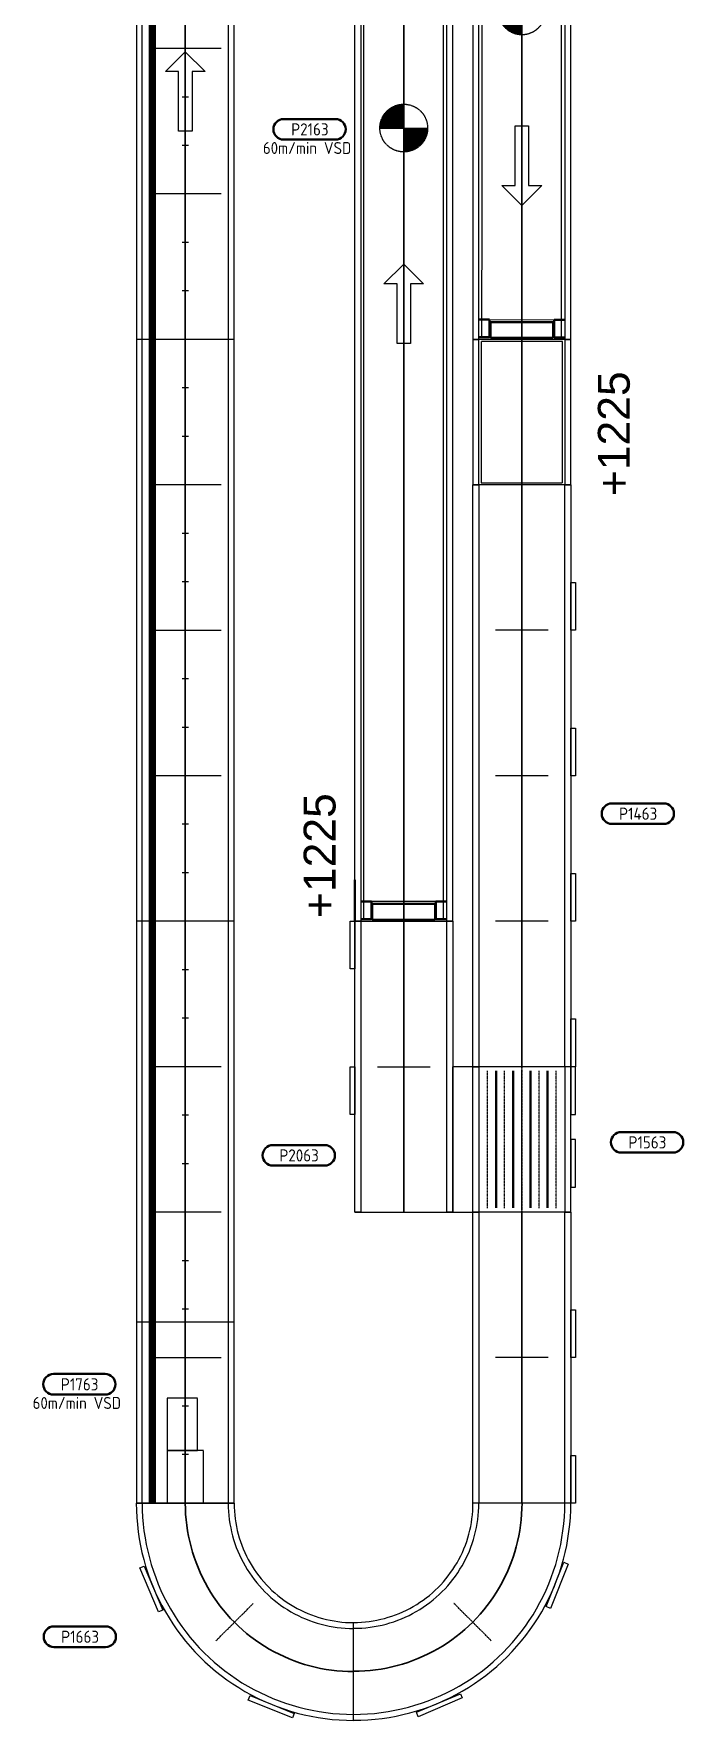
# Model space of a CAD drawing. Header units: millimetres. Extents: x 0 to 461941, y -159644 to 4828.
# Drawn here: x 141386 to 145467, y -55068 to -44466 of the extents above; entities that cross this region are included whole.
import ezdxf
from ezdxf.enums import TextEntityAlignment as Align

# ---------------------------------------------------------------- set-up
doc = ezdxf.new("R2010")
doc.units = ezdxf.units.MM
for name, pattern in [('Xref Conv Decant Empty Tote$0$AM_ISO02W050', [7.5, 6, -1.5]), ('Xref Conv Decant Empty Tote$0$AM_ISO08W050', [18, 12, -1.5, 3, -1.5]), ('Xref Conv Decant Empty Tote$0$CENTER', [7, 4, -1, 1, -1]), ('Xref Conv Decant Empty Tote$0$DASHDOT', [1, 0.5, -0.25, 0, -0.25]), ('Xref Conv Decant Empty Tote$0$DASHED', [0.75, 0.5, -0.25]), ('Xref Conv Decant Empty Tote$0$HIDDEN', [9.525, 6.35, -3.175])]:
    doc.linetypes.add(name, pattern=pattern)
for name, color, linetype, lineweight in [('Xref Conv Decant Empty Tote$0$Cont 2.5', 7, 'Continuous', 50), ('Xref Conv Decant Empty Tote$0$Conveyor Centreline', 2, 'Continuous', 35), ('Xref Conv Decant Empty Tote$0$Conveyor Speeds', 8, 'Xref Conv Decant Empty Tote$0$AM_ISO08W050', 25), ('Xref Conv Decant Empty Tote$0$Hidden', 9, 'Xref Conv Decant Empty Tote$0$AM_ISO02W050', 25), ('Xref Conv Decant Empty Tote$0$Text', 40, 'Continuous', 35)]:
    doc.layers.add(name, color=color, linetype=linetype, lineweight=lineweight)
for name, color, linetype in [('Xref Conv Decant Empty Tote$0$Conv - Empty Tote', 35, 'Continuous'), ('Xref Conv Decant Empty Tote$0$Conveyor Detail', 150, 'Continuous'), ('Xref Conv Decant Empty Tote$0$P_Number2', 4, 'Continuous')]:
    doc.layers.add(name, color=color, linetype=linetype)
doc.styles.add('Xref Conv Decant Empty Tote$0$Arial', font='arial.ttf', dxfattribs={"height": 2.950599})
doc.styles.add('Xref Conv Decant Empty Tote$0$STANDARD', font='ISOCP.SHX')

# ---------------------------------------------------------------- blocks, each defined once
blk = doc.blocks.new('*U173')
for p, q in [((5861, 322), (5861, 317)), ((6095, 322), (5861, 322)), ((5956, 324), (5956, 322)), ((5986, 324), (5956, 324)), ((5986, 324), (5986, 322)), ((6090, 322), (6090, 317)), ((6095, 322), (6095, 317)), ((0, 307), (0, -307)), ((914, 309), (915, -306)), ((1039, -268), (1038, 272)), ((5844, 313), (5845, -293)), ((5844, 313), (5845, -293)), ((5844, 313), (6118, 313)), ((6095, 317), (5861, 317)), ((5862, 313), (5863, -293)), ((6101, 313), (6102, -293)), ((6117, 313), (6118, -292)), ((6118, 313), (6119, -292)), ((6610, 280), (6611, -260)), ((5845, -293), (6119, -292)), ((6096, -298), (5862, -298)), ((5862, -303), (5862, -298)), ((6096, -303), (5862, -303)), ((5957, -306), (5957, -303)), ((5987, -306), (5957, -306)), ((5987, -306), (5987, -303)), ((6090, -303), (6090, -298)), ((6096, -303), (6096, -298))]:
    blk.add_line(p, q)
at = {"lineweight": 50}
for p, q in [((927, 271), (927, 204)), ((1038, 204), (1038, 272)), ((5943, -298), (5943, 317)), ((6612, 213), (6612, 280)), ((6612, 213), (6723, 213)), ((6723, 281), (6723, 213)), ((1023, 199), (923, 199)), ((923, 199), (924, -196)), ((1038, 204), (927, 204)), ((1023, 199), (1024, -196)), ((6627, 208), (6727, 208)), ((6627, 208), (6628, -187)), ((6727, 208), (6728, -187)), ((1024, -196), (924, -196)), ((1039, -201), (928, -201)), ((928, -269), (928, -201)), ((1039, -201), (1039, -268)), ((6613, -192), (6724, -192)), ((6613, -192), (6613, -260)), ((6628, -187), (6728, -187)), ((6724, -259), (6724, -192))]:
    blk.add_line(p, q, dxfattribs=at)
at = {"linetype": 'Xref Conv Decant Empty Tote$0$DASHDOT'}
for p, q in [((5943, 317), (5943, 210)), ((6001, 317), (6001, 210)), ((5943, -298), (5943, 210)), ((6001, -298), (6001, 210))]:
    blk.add_line(p, q, dxfattribs=at)
at = {"linetype": 'Continuous'}
for p, q in [((5943, 317), (5944, 212)), ((6000, 317), (6000, 212)), ((6000, 212), (5944, 212)), ((5944, -298), (5944, -193)), ((6000, -193), (5944, -193)), ((6001, -298), (6000, -193))]:
    blk.add_line(p, q, dxfattribs=at)
at = {"linetype": 'Xref Conv Decant Empty Tote$0$CENTER'}
for p, q in [((5955, 220), (5955, 204)), ((5989, 220), (5989, 204)), ((5955, -201), (5955, -185)), ((5989, -201), (5989, -185))]:
    blk.add_line(p, q, dxfattribs=at)
at = {"linetype": 'Xref Conv Decant Empty Tote$0$HIDDEN'}
for p, q in [((5989, 220), (5955, 220)), ((6001, 204), (5943, 204)), ((6001, -185), (5943, -185)), ((5989, -201), (5955, -201))]:
    blk.add_line(p, q, dxfattribs=at)
at = {"linetype": 'Xref Conv Decant Empty Tote$0$DASHED'}
for p, q in [((5959, 317), (5959, 210)), ((5984, 317), (5984, 210)), ((5960, -298), (5959, 210)), ((5985, -298), (5984, 210))]:
    blk.add_line(p, q, dxfattribs=at)
for points in [[(914, 309), (6745, 318), (6745, 281), (914, 271)], [(0, 307), (914, 309), (914, 271), (0, 270)], [(0, -270), (915, -269), (915, -306), (0, -307)], [(915, -269), (6746, -259), (6746, -297), (915, -306)]]:
    blk.add_lwpolyline(points, close=True)
at = {"layer": 'Xref Conv Decant Empty Tote$0$Conveyor Centreline'}
for points in [[(0, 0), (914, 1)], [(914, 1), (6746, 11)]]:
    blk.add_lwpolyline(points, dxfattribs=at)
at = {"layer": 'Xref Conv Decant Empty Tote$0$Hidden'}
for p, q in [((5971, 358), (5972, 210)), ((932, 251), (6728, 261)), ((5973, -331), (5972, 210)), ((932, -249), (6728, -239))]:
    blk.add_line(p, q, dxfattribs=at)
blk.add_lwpolyline([(13, 255), (901, 256), (902, -254), (14, -255)], close=True, dxfattribs=at)
at = {"layer": 'Xref Conv Decant Empty Tote$0$Hidden', "const_width": 150}
for points in [[(2981, 80, -0.414214), (3056, 5, -0.414213)], [(2981, -70, -0.414214), (2906, 5, -0.414213)]]:
    blk.add_lwpolyline(points, format="xyb", dxfattribs=at)
at = {"layer": 'Xref Conv Decant Empty Tote$0$Hidden'}
for points in [[(2980, 155), (2981, 5)], [(2981, 5), (2831, 4)], [(3131, 5), (2981, 5)], [(2981, 5), (2981, -145)]]:
    blk.add_lwpolyline(points, dxfattribs=at)
blk.add_circle((2981, 5), 150, dxfattribs=at)
blk = doc.blocks.new('*U172')
for p, q in [((1057, 1365), (1057, 750)), ((-307, 0), (307, 0))]:
    blk.add_line(p, q)
for points in [[(374, 1225), (651, 1343), (662, 1315), (386, 1198)], [(-292, 383), (-180, 662), (-152, 650), (-264, 372)]]:
    blk.add_lwpolyline(points, close=True)
for radius, start, end in [(1365, 90, 120), (1328, 90, 120), (1365, 120, 150), (1328, 120, 150), (787, 90, 120), (750, 90, 120), (1365, 150, 180), (1327, 150, 180), (787, 120, 150), (750, 120, 150), (787, 150, 180), (750, 150, 180)]:
    blk.add_arc((1057, 0), radius, start, end)
at = {"layer": 'Xref Conv Decant Empty Tote$0$Conveyor Centreline'}
for radius, start, end in [(1057, 90, 120), (1058, 120, 150), (1058, 150, 180)]:
    blk.add_arc((1057, 0), radius, start, end, dxfattribs=at)
at = {"layer": 'Xref Conv Decant Empty Tote$0$Hidden'}
blk.add_line((192, 865), (427, 630), dxfattribs=at)
blk = doc.blocks.new('*U156')
at = {"linetype": 'Xref Conv Decant Empty Tote$0$CENTER'}
for p, q in [((-216, -25.4), (-216, -889)), ((-108, -25.4), (-108, -889)), ((0, -25.4), (0, -889)), ((108, -25.4), (108, -889)), ((216, -25.4), (216, -889))]:
    blk.add_line(p, q, dxfattribs=at)
for points in [[(-307.5, 0), (-307.5, -914.4), (-270, -914.4), (-270, 0)], [(307.5, 0), (307.5, -914.4), (270, -914.4), (270, 0)], [(307.5, -457.2), (307.5, -157.2), (337.5, -157.2), (337.5, -457.2)], [(307.5, -914.4), (307.5, -614.4), (337.5, -614.4), (337.5, -914.4)]]:
    blk.add_lwpolyline(points, close=True)
at = {"layer": 'Xref Conv Decant Empty Tote$0$Conveyor Centreline', "linetype": 'Xref Conv Decant Empty Tote$0$CENTER'}
blk.add_line((0, 0), (0, -914.4), dxfattribs=at)
at = {"layer": 'Xref Conv Decant Empty Tote$0$Conveyor Detail', "const_width": 15}
for points in [[(-162, -889), (-162, -25.4)], [(-54, -889), (-54, -25.4)], [(54, -889), (54, -25.4)], [(162, -889), (162, -25.4)]]:
    blk.add_lwpolyline(points, dxfattribs=at)
blk = doc.blocks.new('*U174')
for p, q in [((-307.5, 14630.4), (307.5, 14630.4)), ((-307.5, 10972.8), (307.5, 10972.8)), ((-307.5, 7315.2), (307.5, 7315.2)), ((-307.5, 3657.6), (307.5, 3657.6)), ((-307.5, 0), (307.5, 0))]:
    blk.add_line(p, q)
for points in [[(-307.5, 0), (-307.5, 14630.4), (-270, 14630.4), (-270, 0)], [(270, 0), (270, 14630.4), (307.5, 14630.4), (307.5, 0)]]:
    blk.add_lwpolyline(points, close=True)
at = {"layer": 'Xref Conv Decant Empty Tote$0$Conveyor Centreline'}
blk.add_lwpolyline([(0, 0), (0, 14630.4)], dxfattribs=at)
at = {"layer": 'Xref Conv Decant Empty Tote$0$Conveyor Detail', "const_width": 45}
blk.add_lwpolyline([(207.5, 0), (207.5, 14630.4)], dxfattribs=at)
at = {"layer": 'Xref Conv Decant Empty Tote$0$Hidden'}
for p, q in [((-20, 14325.6), (20, 14325.6)), ((-20, 14020.8), (20, 14020.8)), ((-225, 13716), (225, 13716)), ((-20, 13716), (20, 13716)), ((-20, 13411.2), (20, 13411.2)), ((-20, 13106.4), (20, 13106.4)), ((-225, 12801.6), (225, 12801.6)), ((-20, 12801.6), (20, 12801.6)), ((-20, 12496.8), (20, 12496.8)), ((-20, 12192), (20, 12192)), ((-225, 11887.2), (225, 11887.2)), ((-20, 11887.2), (20, 11887.2)), ((-20, 11582.4), (20, 11582.4)), ((-20, 11277.6), (20, 11277.6)), ((-225, 10972.8), (225, 10972.8)), ((-20, 10972.8), (20, 10972.8)), ((-20, 10668), (20, 10668)), ((-20, 10363.2), (20, 10363.2)), ((-225, 10058.4), (225, 10058.4)), ((-20, 10058.4), (20, 10058.4)), ((-20, 9753.6), (20, 9753.6)), ((-20, 9448.8), (20, 9448.8)), ((-225, 9144), (225, 9144)), ((-20, 9144), (20, 9144)), ((-20, 8839.2), (20, 8839.2)), ((-20, 8534.4), (20, 8534.4)), ((-225, 8229.6), (225, 8229.6)), ((-20, 8229.6), (20, 8229.6)), ((-20, 7924.8), (20, 7924.8)), ((-20, 7620), (20, 7620)), ((-225, 7315.2), (225, 7315.2)), ((-20, 7315.2), (20, 7315.2)), ((-20, 7010.4), (20, 7010.4)), ((-20, 6705.6), (20, 6705.6)), ((-225, 6400.8), (225, 6400.8)), ((-20, 6400.8), (20, 6400.8)), ((-20, 6096), (20, 6096)), ((-20, 5791.2), (20, 5791.2)), ((-225, 5486.4), (225, 5486.4)), ((-20, 5486.4), (20, 5486.4)), ((-20, 5181.6), (20, 5181.6)), ((-20, 4876.8), (20, 4876.8)), ((-225, 4572), (225, 4572)), ((-20, 4572), (20, 4572)), ((-20, 4267.2), (20, 4267.2)), ((-20, 3962.4), (20, 3962.4)), ((-225, 3657.6), (225, 3657.6)), ((-20, 3657.6), (20, 3657.6)), ((-20, 3352.8), (20, 3352.8)), ((-20, 3048), (20, 3048)), ((-225, 2743.2), (225, 2743.2)), ((-20, 2743.2), (20, 2743.2)), ((-20, 2438.4), (20, 2438.4)), ((-20, 2133.6), (20, 2133.6)), ((-225, 1828.8), (225, 1828.8)), ((-20, 1828.8), (20, 1828.8)), ((-20, 1524), (20, 1524)), ((-20, 1219.2), (20, 1219.2)), ((-307.5, 1136.7), (307.5, 1136.7)), ((-225, 914.4), (225, 914.4)), ((-20, 914.4), (20, 914.4)), ((-20, 609.6), (20, 609.6)), ((-20, 304.8), (20, 304.8)), ((-225, 0), (225, 0))]:
    blk.add_line(p, q, dxfattribs=at)
for points in [[(-76.2, 330.2), (-76.2, 660.4), (114.3, 660.4), (114.3, 330.2)], [(-114.3, 0), (-114.3, 330.2), (114.3, 330.2), (114.3, 0)]]:
    blk.add_lwpolyline(points, close=True, dxfattribs=at)
blk = doc.blocks.new('*U176')
for p, q in [((0, 307.5), (0, -307.5)), ((3657.6, 307.5), (3657.6, -307.5)), ((3657.6, 307.5), (3657.6, -307.5))]:
    blk.add_line(p, q)
for points in [[(914.4, 307.5), (614.4, 307.5), (614.4, 337.5), (914.4, 337.5)], [(1828.8, 307.5), (1528.8, 307.5), (1528.8, 337.5), (1828.8, 337.5)], [(2743.2, 307.5), (2443.2, 307.5), (2443.2, 337.5), (2743.2, 337.5)], [(3657.6, 307.5), (3357.6, 307.5), (3357.6, 337.5), (3657.6, 337.5)], [(0, 307.5), (3657.6, 307.5), (3657.6, 270), (0, 270)], [(0, -270), (3657.6, -270), (3657.6, -307.5), (0, -307.5)]]:
    blk.add_lwpolyline(points, close=True)
at = {"layer": 'Xref Conv Decant Empty Tote$0$Conveyor Centreline'}
blk.add_lwpolyline([(0, 0), (3657.6, 0)], dxfattribs=at)
at = {"layer": 'Xref Conv Decant Empty Tote$0$Hidden'}
for p, q in [((0, 166), (0, -166)), ((914.4, 166), (914.4, -166)), ((1828.8, 166), (1828.8, -166)), ((2743.2, 166), (2743.2, -166))]:
    blk.add_line(p, q, dxfattribs=at)
blk = doc.blocks.new('*U175')
for p, q in [((0, 307.5), (0, -307.5)), ((1828.8, 307.5), (1828.8, -307.5))]:
    blk.add_line(p, q)
for points in [[(914.4, 307.5), (614.4, 307.5), (614.4, 337.5), (914.4, 337.5)], [(1828.8, 307.5), (1528.8, 307.5), (1528.8, 337.5), (1828.8, 337.5)], [(0, 307.5), (1828.8, 307.5), (1828.8, 270), (0, 270)], [(0, -270), (1828.8, -270), (1828.8, -307.5), (0, -307.5)]]:
    blk.add_lwpolyline(points, close=True)
at = {"layer": 'Xref Conv Decant Empty Tote$0$Conveyor Centreline'}
blk.add_lwpolyline([(0, 0), (1828.8, 0)], dxfattribs=at)
at = {"layer": 'Xref Conv Decant Empty Tote$0$Hidden'}
for p, q in [((0, 166), (0, -166)), ((914.4, 166), (914.4, -166))]:
    blk.add_line(p, q, dxfattribs=at)
blk = doc.blocks.new('Xref Conv Decant Empty Tote$0$Pno2')
at = {"layer": 'Xref Conv Decant Empty Tote$0$Cont 2.5', "lineweight": 50}
blk.add_lwpolyline([(-6.47, 2.55), (6.32, 2.55, -1), (6.32, -2.54), (-6.47, -2.54, -1)], format="xyb", close=True, dxfattribs=at)
at = {"layer": 'Xref Conv Decant Empty Tote$0$Text', "color": 7, "style": 'Xref Conv Decant Empty Tote$0$STANDARD'}
blk.add_attdef('PNO', text='', height=3, dxfattribs=at).set_placement((0, 0), align=Align.MIDDLE)
blk = doc.blocks.new('*U145')
at = {"color": 0, "linetype": 'Continuous'}
blk.add_lwpolyline([(0, 0), (125, 125), (125, 42.5), (500, 42.5), (500, -42.5), (125, -42.5), (125, -125)], close=True, dxfattribs=at)
blk = doc.blocks.new('*U214')
at = {"lineweight": 50}
for p, q in [((-270, 6551), (-203, 6551)), ((-203, 6440), (-203, 6551)), ((-198, 6455), (-198, 6555)), ((-198, 6555), (197, 6555)), ((197, 6455), (197, 6555)), ((202, 6440), (202, 6551)), ((270, 6551), (202, 6551)), ((-203, 6440), (-270, 6440)), ((-198, 6455), (197, 6455)), ((202, 6440), (270, 6440)), ((-308, 260), (-308, 0)), ((-203, 124), (-270, 124)), ((-203, 124), (-203, 13)), ((-198, 109), (-198, 9)), ((-198, 109), (197, 109)), ((197, 109), (197, 9)), ((202, 124), (202, 13)), ((202, 124), (270, 124)), ((-270, 13), (-203, 13)), ((-198, 9), (197, 9)), ((270, 13), (202, 13))]:
    blk.add_line(p, q, dxfattribs=at)
for p, q in [((-270, 6438), (270, 6438)), ((-270, 126), (270, 126)), ((-270, 126), (270, 126))]:
    blk.add_line(p, q)
for points in [[(-308, 0), (-308, 6573), (-270, 6573), (-270, 0)], [(270, 0), (270, 6573), (307, 6573), (307, 0)]]:
    blk.add_lwpolyline(points, close=True)
at = {"layer": 'Xref Conv Decant Empty Tote$0$Conveyor Centreline'}
blk.add_lwpolyline([(0, 0), (0, 6573)], dxfattribs=at)
at = {"layer": 'Xref Conv Decant Empty Tote$0$Hidden'}
for p, q in [((-250, 17), (-250, 6556)), ((250, 17), (250, 6556))]:
    blk.add_line(p, q, dxfattribs=at)
at = {"layer": 'Xref Conv Decant Empty Tote$0$Hidden', "const_width": 150}
for points in [[(-75, 4986, -0.414214), (0, 5061, -0.414213)], [(75, 4986, -0.414214), (0, 4911, -0.414213)]]:
    blk.add_lwpolyline(points, format="xyb", dxfattribs=at)
at = {"layer": 'Xref Conv Decant Empty Tote$0$Hidden'}
for points in [[(0, 5136), (0, 4986)], [(-150, 4986), (0, 4986)], [(0, 4986), (0, 4836)], [(0, 4986), (150, 4986)]]:
    blk.add_lwpolyline(points, dxfattribs=at)
blk.add_circle((0, 4986), 150, dxfattribs=at)
blk = doc.blocks.new('Xref Conv Decant Empty Tote')
at = {"layer": 'Xref Conv Decant Empty Tote$0$Conv - Empty Tote'}
blk.add_lwpolyline([(144018, -51874), (144145, -51874), (144145, -50960), (144018, -50960)], close=True, dxfattribs=at)
at = {"layer": 'Xref Conv Decant Empty Tote$0$Conv - Empty Tote', "xscale": -1}
blk.add_blockref('*U174', (142338, -53703), dxfattribs=at)
for name, p, rotation in [('*U173', (144453, -47302), 270.0903093490015), ('*U156', (144453, -51874), 180)]:
    blk.add_blockref(name, p, dxfattribs=dict(at, rotation=rotation))
at = {"layer": 'Xref Conv Decant Empty Tote$0$Conv - Empty Tote'}
blk.add_blockref('*U214', (143711, -50045), dxfattribs=at)
for name, p, rotation in [('*U145', (142338, -44579), 270), ('*U145', (144453, -45546), 89.99999999999999), ('*U145', (143711, -45914), 270), ('*U176', (144453, -47302), 270), ('*U175', (143711, -51874), 89.99999999999999), ('*U175', (144453, -51874), 270), ('*U172', (143395, -54761), 89.99999999999999), ('*U172', (144453, -53703), 180)]:
    blk.add_blockref(name, p, dxfattribs=dict(at, rotation=rotation))
at = {"layer": 'Xref Conv Decant Empty Tote$0$P_Number2', "xscale": 25.4, "yscale": 25.4, "zscale": 25.4}
for p, values in [((143121, -45067), {'PNO': 'P2163'}), ((145184, -49369), {'PNO': 'P1463'}), ((145242, -51435), {'PNO': 'P1563'}), ((143053, -51517), {'PNO': 'P2063'}), ((141674, -52956), {'PNO': 'P1763'}), ((141677, -54543), {'PNO': 'P1663'})]:
    blk.add_blockref('Xref Conv Decant Empty Tote$0$Pno2', p, dxfattribs=at).add_auto_attribs(values)
at = {"layer": 'Xref Conv Decant Empty Tote$0$Conv - Empty Tote', "style": 'Xref Conv Decant Empty Tote$0$Arial'}
for p in [(145131, -47373), (143282, -50025)]:
    blk.add_text('+1225', height=200, rotation=90, dxfattribs=at).set_placement(p)
at = {"layer": 'Xref Conv Decant Empty Tote$0$Conveyor Speeds', "char_height": 75, "attachment_point": 1, "style": 'Xref Conv Decant Empty Tote$0$STANDARD'}
for insert in [(142826, -45147), (141379, -53036)]:
    blk.add_mtext_dynamic_manual_height_columns('60m/min VSD', width=1630.75, gutter_width=11.4, heights=[0], dxfattribs=dict(at, insert=insert))

msp = doc.modelspace()

# ---------------------------------------------------------------- block references
msp.add_blockref('Xref Conv Decant Empty Tote', (0, 0))

doc.saveas('drawing.dxf')
